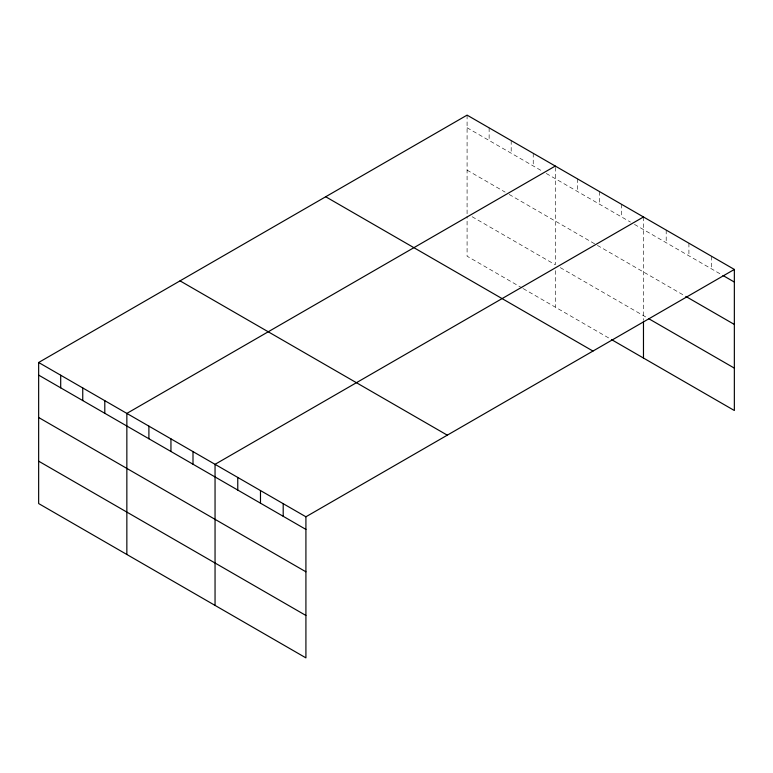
<?xml version="1.0" encoding="UTF-8"?>
<svg xmlns="http://www.w3.org/2000/svg" width="773" height="773" viewBox="0 0 773 773"><rect width="100%" height="100%" fill="white"/><g stroke="black" fill="none" stroke-linecap="round" stroke-linejoin="round"><path stroke-width="0.58" stroke-dasharray="3.87 2.9" d="M467.085 115.129L467.085 213.821M467.085 127.748L542.25 171.152M546.26 173.461L630.449 222.073M634.459 224.383L720.929 274.309M467.085 170.147L505.165 192.129M509.175 194.448L596.37 244.79M597.374 245.37L684.781 295.827M472.09 216.711L555.285 264.743L555.285 166.05M560.29 267.632L647.61 318.041M522.21 288.029L467.085 256.211L467.085 216.169M523.205 288.609L610.409 338.951M711.633 256.327L711.633 268.946M688.917 243.205L688.917 255.824M666.2 230.093L666.2 242.712M643.474 216.971L643.474 320.37M621.434 204.246L621.434 216.865M599.384 191.511L599.384 204.13M577.334 178.785L577.334 191.404M555.285 270.627L555.285 307.132M533.235 153.325L533.235 165.944M511.185 140.589L511.185 153.209M489.135 127.864L489.135 140.483"/><path stroke-width="1.16" d="M734.35 269.439L305.915 516.789L305.915 657.871L38.65 503.561L38.65 362.489L467.085 115.129L734.35 269.439L734.35 410.511L611.404 339.531M555.285 166.05L126.849 413.41L126.849 554.483M643.474 216.971L215.049 464.331L215.049 605.404M722.987 275.497L734.35 282.058M685.815 296.426L734.35 324.447M648.644 318.64L734.35 368.122M325.704 196.757L592.968 351.068M180.032 280.86L447.296 435.17M38.65 362.489L305.915 516.789M38.65 375.108L305.915 529.408M38.65 417.497L305.915 571.798M38.65 461.172L305.915 615.472M643.474 321.549L643.474 358.054M283.198 503.677L283.198 516.296M260.482 490.555L260.482 503.175M237.765 477.443L237.765 490.063M192.999 451.596L192.999 464.215M170.949 438.871L170.949 451.49M148.899 426.136L148.899 438.755M104.799 400.675L104.799 413.294M82.75 387.949L82.75 400.569M60.7 375.214L60.7 387.833"/></g></svg>
